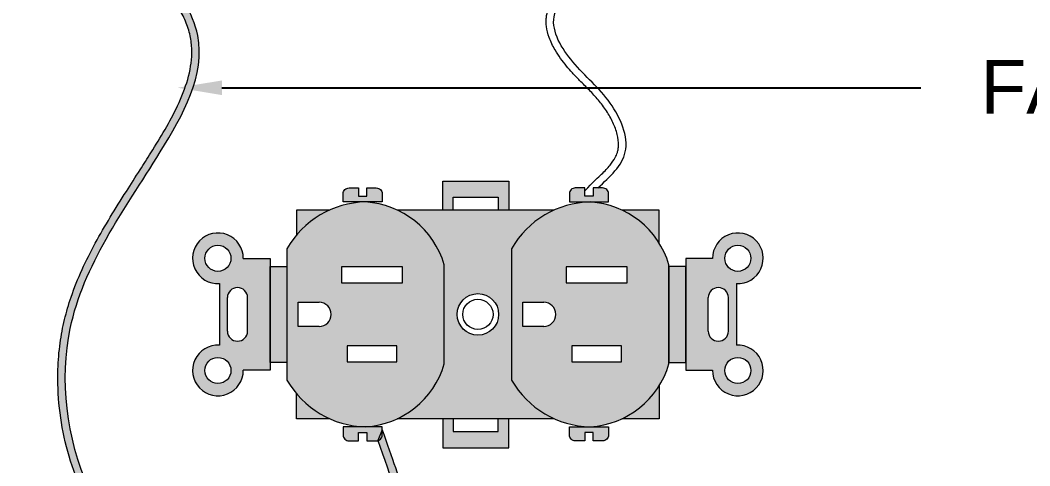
# Model space of a CAD drawing. Header units: millimetres. Extents: x 86 to 500, y -52 to 256.
# Drawn here: x 358.02 to 376.24, y 80.2 to 88.23 of the extents above; entities that cross this region are included whole.
import ezdxf
from ezdxf import colors
from ezdxf.entities.mleader import LeaderData, LeaderLine
from ezdxf.math import Vec2, Vec3

# ---------------------------------------------------------------- set-up
doc = ezdxf.new("R2010")
doc.units = ezdxf.units.MM
doc.styles.get("Standard").update_dxf_attribs({"font": 'arial.ttf'})

# ---------------------------------------------------------------- blocks, each defined once
blk = doc.blocks.new('A$C1ecbb190')
at = {"lineweight": 0, "transparency": 33554687}
h = blk.add_hatch(color=254, dxfattribs=at)
edge = h.paths.add_edge_path()
edge.add_line((19.2903, 12.25), (19.2903, 12.1807))
edge.add_spline(control_points=[(19.2903, 12.1807), (19.352, 12.1672), (19.4133, 12.1536), (19.5884, 12.111), (19.6993, 12.0788), (19.8491, 12.0152), (19.8946, 11.9927), (19.9814, 11.9417), (20.0227, 11.9131), (20.0857, 11.8607), (20.1089, 11.8394), (20.1882, 11.7584), (20.2388, 11.6917), (20.303, 11.5794), (20.3232, 11.5364), (20.3472, 11.4713), (20.3542, 11.4495), (20.3659, 11.4059), (20.3707, 11.3841), (20.3812, 11.3205), (20.384, 11.2784), (20.3819, 11.1589), (20.3687, 11.0806), (20.3237, 10.922), (20.2919, 10.8418), (20.2205, 10.6907), (20.1823, 10.6199), (20.101, 10.479), (20.0578, 10.4089), (19.9821, 10.2879), (19.9495, 10.2365), (19.8754, 10.1204), (19.834, 10.0559), (19.6941, 9.836), (19.5983, 9.6819), (19.4274, 9.3676), (19.3523, 9.2073), (19.2722, 8.9729), (19.2522, 8.9053), (19.2189, 8.7671), (19.2056, 8.6965), (19.1849, 8.546), (19.1782, 8.4658), (19.1684, 8.1559), (19.1942, 7.9206), (19.3117, 7.4591), (19.4034, 7.2331), (19.653, 6.8131), (19.8109, 6.6191), (20.0826, 6.3831), (20.169, 6.3181), (20.3074, 6.2293), (20.355, 6.2012), (20.4531, 6.1482), (20.5037, 6.1232), (20.622, 6.0702), (20.6906, 6.0432), (20.9141, 5.9661), (21.0739, 5.9272), (21.388, 5.8803), (21.5425, 5.8724), (21.7565, 5.8866), (21.8244, 5.8956), (21.9531, 5.9227), (22.0139, 5.9408), (22.1262, 5.9875), (22.1778, 6.0161), (22.2446, 6.0666), (22.2645, 6.084), (22.3013, 6.1213), (22.3182, 6.1414), (22.3553, 6.1937), (22.3736, 6.2272), (22.407, 6.3076), (22.4199, 6.3556), (22.438, 6.4671), (22.4408, 6.5318), (22.4346, 6.6844), (22.4223, 6.7741), (22.3811, 6.9807), (22.3491, 7.0993), (22.257, 7.399), (22.1907, 7.5837), (22.1006, 7.8414)], knot_values=[0, 0, 0, 0, 9.073058, 9.073058, 26.445674, 26.445674, 34.452528, 34.452528, 42.459381, 42.459381, 47.357131, 47.357131, 59.948057, 59.948057, 67.348559, 67.348559, 71.04881, 71.04881, 74.749062, 74.749062, 81.853357, 81.853357, 94.734507, 94.734507, 107.615657, 107.615657, 118.968472, 118.968472, 130.321286, 130.321286, 138.838167, 138.838167, 149.704568, 149.704568, 176.04717, 176.04717, 202.389771, 202.389771, 212.8189, 212.8189, 223.248028, 223.248028, 234.722865, 234.722865, 267.174922, 267.174922, 299.626979, 299.626979, 332.079036, 332.079036, 345.755289, 345.755289, 352.593416, 352.593416, 359.431543, 359.431543, 368.198238, 368.198238, 387.499748, 387.499748, 406.801259, 406.801259, 416.297185, 416.297185, 425.793111, 425.793111, 435.289037, 435.289037, 439.705886, 439.705886, 444.122735, 444.122735, 450.603882, 450.603882, 458.901649, 458.901649, 469.046633, 469.046633, 481.878061, 481.878061, 497.482889, 497.482889, 520.282603, 520.282603, 520.282603, 520.282603], degree=3, periodic=0)
edge.add_line((22.1006, 7.8414), (22.0611, 7.7447))
edge.add_spline(control_points=[(22.0611, 7.7447), (22.2859, 7.1177), (22.757, 5.8041), (19.767, 5.9634), (18.8351, 8.5677), (19.9818, 10.0966), (20.6229, 11.2527), (20.0872, 12.0753), (19.5815, 12.1862), (19.2903, 12.25)], knot_values=[0, 0, 0, 0, 77.75285, 162.897003, 304.118311, 392.285258, 446.709784, 478.230016, 520.99204, 520.99204, 520.99204, 520.99204], degree=3, periodic=0)
h = blk.add_hatch(color=252, dxfattribs=at)
h.dxf.hatch_style = 1
h.paths.add_polyline_path([(20.8474, 8.3787), (21.0898, 8.3787), (21.0898, 9.3873), (20.8474, 9.3873, 2.522642), (20.6317, 9.1604), (20.6317, 8.6056, 2.522642)])
h.paths.add_polyline_path([(20.8864, 9.0337), (20.8864, 8.7323, -1), (20.7045, 8.7323), (20.7045, 9.0337, -1)], flags=16)
h.paths.add_polyline_path([(20.619, 9.2709, -1), (20.619, 9.5062, -1)], flags=16)
h.paths.add_polyline_path([(20.619, 8.2598, -1), (20.619, 8.4951, -1)], flags=16)
h.paths.add_polyline_path([(21.2417, 8.4499), (21.2417, 9.316), (21.0898, 9.316), (21.0898, 8.4499)])
h.paths.add_polyline_path([(21.6265, 9.8234), (21.3287, 9.8234), (21.3287, 9.5994, -0.112817)])
h.paths.add_polyline_path([(21.6265, 7.9425, -0.112817), (21.3287, 8.1665), (21.3287, 7.9425)])
h.paths.add_polyline_path([(22.1006, 9.8978), (22.1006, 9.9699, 0.414214), (22.0475, 10.023), (21.9622, 10.023), (21.9622, 9.9471), (21.8864, 9.9471), (21.8864, 10.023), (21.8012, 10.023, 0.414214), (21.7481, 9.9699), (21.7481, 9.8978)])
h.paths.add_polyline_path([(21.8864, 7.743), (21.8864, 7.8188), (21.9622, 7.8188), (21.9622, 7.743), (22.0475, 7.743, 0.064913), (22.0611, 7.7447), (22.1006, 7.8414), (22.1006, 7.8681), (21.7481, 7.8681), (21.7481, 7.7961, 0.414214), (21.8012, 7.743)])
h.paths.add_polyline_path([(23.6526, 7.9425, -0.159144), (23.2678, 8.291), (23.2678, 9.4749, -0.159144), (23.6526, 9.8234), (22.2368, 9.8234, -0.2159), (22.66, 9.3297), (22.66, 8.4362, -0.2159), (22.2368, 7.9425)])
h.paths.add_polyline_path([(22.9639, 9.0698, -1), (22.9639, 8.6961, -1)], flags=16)
h.paths.add_polyline_path([(22.9639, 9.0194, -1), (22.9639, 8.7465, -1)], flags=0)
h.paths.add_polyline_path([(23.2421, 7.6812), (23.2421, 7.9425), (23.1478, 7.9425), (23.1478, 7.8264), (22.7416, 7.8264), (22.7416, 7.9425), (22.6473, 7.9425), (22.6473, 7.6812)])
h.paths.add_polyline_path([(23.1478, 9.9396), (23.1478, 9.8234), (23.2421, 9.8234), (23.2421, 10.0848), (22.6473, 10.0848), (22.6473, 9.8234), (22.7416, 9.8234), (22.7416, 9.9396)])
h.paths.add_polyline_path([(24.1414, 9.8978), (24.1414, 9.9699, 0.414214), (24.0883, 10.023), (24.003, 10.023), (24.003, 9.9471), (23.9272, 9.9471), (23.9272, 10.023), (23.842, 10.023, 0.414214), (23.7889, 9.9699), (23.7889, 9.8978)])
h.paths.add_polyline_path([(24.599, 9.525), (24.599, 9.8234), (24.263, 9.8234, -0.145623)])
h.paths.add_polyline_path([(24.599, 7.9425), (24.599, 8.241, -0.145623), (24.263, 7.9425)])
h.paths.add_polyline_path([(24.0883, 7.743, 0.414214), (24.1414, 7.7961), (24.1414, 7.8681), (23.7889, 7.8681), (23.7889, 7.7961, 0.414214), (23.842, 7.743), (23.9272, 7.743), (23.9272, 7.8188), (24.003, 7.8188), (24.003, 7.743)])
h.paths.add_polyline_path([(24.838, 8.4499), (24.838, 9.316), (24.6861, 9.316), (24.6861, 8.4499)])
h.paths.add_polyline_path([(25.0803, 8.3787, 2.522642), (25.2961, 8.6056), (25.2961, 9.1604, 2.522642), (25.0803, 9.3873), (24.838, 9.3873), (24.838, 8.3787)])
h.paths.add_polyline_path([(25.0414, 8.7323), (25.0414, 9.0337, -1), (25.2232, 9.0337), (25.2232, 8.7323, -1)], flags=16)
h.paths.add_polyline_path([(25.3088, 8.4951, -1), (25.3088, 8.2598, -1)], flags=16)
h.paths.add_polyline_path([(25.3088, 9.5062, -1), (25.3088, 9.2709, -1)], flags=16)
h = blk.add_hatch(color=254, dxfattribs=at)
h.dxf.hatch_style = 1
h.paths.add_polyline_path([(24.6861, 8.4362), (24.6861, 9.3297, 0.316815), (23.9769, 9.896, 0.26373), (23.2678, 9.4749), (23.2678, 8.291, 0.26373), (23.9769, 7.8699, 0.316815)])
h.paths.add_polyline_path([(24.2598, 8.5998), (24.2598, 8.4546), (23.8101, 8.4546), (23.8101, 8.5998)], flags=16)
h.paths.add_polyline_path([(23.7593, 9.1661), (23.7593, 9.3113), (24.3106, 9.3113), (24.3106, 9.1661)], flags=16)
h.paths.add_polyline_path([(23.5579, 8.7741), (23.3694, 8.7741), (23.3694, 8.9919), (23.5579, 8.9919, -1)], flags=16)
h.paths.add_polyline_path([(22.66, 8.4362), (22.66, 9.3297, 0.316815), (21.9508, 9.896, 0.26373), (21.2417, 9.4749), (21.2417, 8.291, 0.26373), (21.9508, 7.8699, 0.316815)])
h.paths.add_polyline_path([(22.2337, 8.5998), (22.2337, 8.4546), (21.784, 8.4546), (21.784, 8.5998)], flags=16)
h.paths.add_polyline_path([(22.2845, 9.1661), (21.7332, 9.1661), (21.7332, 9.3113), (22.2845, 9.3113)], flags=16)
h.paths.add_polyline_path([(21.5318, 8.7741), (21.3432, 8.7741), (21.3432, 8.9919), (21.5318, 8.9919, -1)], flags=16)
for p, q in [((23.6526, 9.8234), (22.2368, 9.8234)), ((20.6317, 9.1604), (20.6317, 8.6056)), ((25.2961, 9.1604), (25.2961, 8.6056)), ((20.7045, 8.7323), (20.7045, 9.0337)), ((20.8864, 8.7323), (20.8864, 9.0337)), ((25.0414, 8.7323), (25.0414, 9.0337)), ((25.2232, 8.7323), (25.2232, 9.0337)), ((23.6526, 7.9425), (22.2368, 7.9425)), ((22.1006, 7.8414), (22.0611, 7.7447))]:
    blk.add_line(p, q, dxfattribs=at)
for points in [[(21.9622, 10.023), (22.0475, 10.023, -0.414214), (22.1006, 9.9699), (22.1006, 9.8978), (21.7481, 9.8978), (21.7481, 9.9699, -0.414214), (21.8012, 10.023), (21.8864, 10.023), (21.8864, 9.9471), (21.9622, 9.9471)], [(23.9272, 10.023), (23.842, 10.023, 0.414214), (23.7889, 9.9699), (23.7889, 9.8978), (24.1414, 9.8978), (24.1414, 9.9699, 0.414214), (24.0883, 10.023), (24.003, 10.023), (24.003, 9.9471), (23.9272, 9.9471)], [(21.9622, 7.743), (22.0475, 7.743, 0.414214), (22.1006, 7.7961), (22.1006, 7.8681), (21.7481, 7.8681), (21.7481, 7.7961, 0.414214), (21.8012, 7.743), (21.8864, 7.743), (21.8864, 7.8188), (21.9622, 7.8188)], [(23.9272, 7.743), (23.842, 7.743, -0.414214), (23.7889, 7.7961), (23.7889, 7.8681), (24.1414, 7.8681), (24.1414, 7.7961, -0.414214), (24.0883, 7.743), (24.003, 7.743), (24.003, 7.8188), (23.9272, 7.8188)]]:
    blk.add_lwpolyline(points, format="xyb", close=True, dxfattribs=at)
for points in [[(22.6473, 9.8234), (22.6473, 10.0848), (23.2421, 10.0848), (23.2421, 9.8234)], [(22.7416, 9.8234), (22.7416, 9.9396), (23.1478, 9.9396), (23.1478, 9.8234)], [(21.2417, 9.316), (21.2417, 8.4499), (21.0898, 8.4499), (21.0898, 9.316)], [(21.7332, 9.3113), (21.7332, 9.1661), (22.2845, 9.1661), (22.2845, 9.3113)], [(23.7593, 9.3113), (23.7593, 9.1661), (24.3106, 9.1661), (24.3106, 9.3113)], [(24.6861, 9.316), (24.6861, 8.4499), (24.838, 8.4499), (24.838, 9.316)], [(21.784, 8.5998), (21.784, 8.4546), (22.2337, 8.4546), (22.2337, 8.5998)], [(23.8101, 8.5998), (23.8101, 8.4546), (24.2598, 8.4546), (24.2598, 8.5998)], [(22.6473, 7.9425), (22.6473, 7.6812), (23.2421, 7.6812), (23.2421, 7.9425)], [(22.7416, 7.9425), (22.7416, 7.8264), (23.1478, 7.8264), (23.1478, 7.9425)]]:
    blk.add_lwpolyline(points, close=True, dxfattribs=at)
for points in [[(21.6265, 9.8234), (21.3287, 9.8234), (21.3287, 9.5994)], [(24.599, 9.525), (24.599, 9.8234), (24.263, 9.8234)], [(21.2417, 9.4749), (21.2417, 8.291)], [(23.2678, 9.4749), (23.2678, 8.291)], [(20.8474, 9.3873), (21.0898, 9.3873), (21.0898, 8.3787), (20.8474, 8.3787)], [(25.0803, 9.3873), (24.838, 9.3873), (24.838, 8.3787), (25.0803, 8.3787)], [(22.66, 8.4362), (22.66, 9.3297)], [(24.6861, 8.4362), (24.6861, 9.3297)], [(21.5318, 8.7741), (21.3432, 8.7741), (21.3432, 8.9919), (21.5318, 8.9919)], [(23.5579, 8.7741), (23.3694, 8.7741), (23.3694, 8.9919), (23.5579, 8.9919)], [(24.599, 8.241), (24.599, 7.9425), (24.263, 7.9425)], [(21.6265, 7.9425), (21.3287, 7.9425), (21.3287, 8.1665)]]:
    blk.add_lwpolyline(points, dxfattribs=at)
for centre, radius in [((20.619, 9.3885), 0.1176), ((25.3088, 9.3885), 0.1176), ((22.9639, 8.883), 0.1869), ((22.9639, 8.883), 0.1364), ((20.619, 8.3774), 0.1176), ((25.3088, 8.3774), 0.1176)]:
    blk.add_circle(centre, radius, dxfattribs=at)
for centre, radius, start, end in [((21.9677, 9.06), 0.8362, 91.15338, 150.25034), ((21.9034, 9.1095), 0.788, 16.23263, 86.54848), ((23.9938, 9.06), 0.8362, 91.15338, 150.25034), ((23.9295, 9.1095), 0.788, 16.23263, 86.54848), ((20.619, 9.3885), 0.2285, 359.68826, 273.19281), ((25.3088, 9.3885), 0.2285, 266.80719, 180.31174), ((20.7955, 9.0337), 0.0909, 0, 180), ((25.1323, 9.0337), 0.0909, 0, 180), ((21.5318, 8.883), 0.1089, 270, 90), ((23.5579, 8.883), 0.1089, 270, 90), ((20.7955, 8.7323), 0.0909, 180, 0), ((25.1323, 8.7323), 0.0909, 180, 0), ((20.619, 8.3774), 0.2285, 86.80719, 0.31174), ((25.3088, 8.3774), 0.2285, 179.68826, 93.19281), ((21.9034, 8.6565), 0.788, 273.45152, 343.76736), ((23.9295, 8.6565), 0.788, 273.45152, 343.76736), ((21.9677, 8.7059), 0.8362, 209.74967, 268.84662), ((23.9938, 8.7059), 0.8362, 209.74967, 268.84662)]:
    blk.add_arc(centre, radius, start, end, dxfattribs=at)
for points in [[(22.0611, 7.7447), (22.2635, 6.1824), (20.5383, 6.1824), (19.2868, 8.7555), (20.0986, 10.3467), (20.4369, 11.3963), (20.0986, 11.9379), (19.2903, 12.25)], [(24.0456, 10.023), (24.293, 10.3467), (24.1577, 10.7868), (23.8194, 11.1593), (23.6503, 11.5655), (24.0224, 11.9041), (24.5298, 11.9041), (24.7676, 11.9041)]]:
    blk.add_spline(points, degree=3, dxfattribs=at)
for points, knots in [([(22.1006, 7.8414), (22.1907, 7.5837), (22.257, 7.399), (22.3491, 7.0993), (22.3811, 6.9807), (22.4223, 6.7741), (22.4346, 6.6844), (22.4408, 6.5318), (22.438, 6.4671), (22.4199, 6.3556), (22.407, 6.3076), (22.3736, 6.2272), (22.3553, 6.1937), (22.3182, 6.1414), (22.3013, 6.1213), (22.2645, 6.084), (22.2446, 6.0666), (22.1778, 6.0161), (22.1262, 5.9875), (22.0139, 5.9408), (21.9531, 5.9227), (21.8244, 5.8956), (21.7565, 5.8866), (21.5425, 5.8724), (21.388, 5.8803), (21.0739, 5.9272), (20.9141, 5.9661), (20.6906, 6.0432), (20.622, 6.0702), (20.5037, 6.1232), (20.4531, 6.1482), (20.355, 6.2012), (20.3074, 6.2293), (20.169, 6.3181), (20.0826, 6.3831), (19.8109, 6.6191), (19.653, 6.8131), (19.4034, 7.2331), (19.3117, 7.4591), (19.1942, 7.9206), (19.1684, 8.1559), (19.1782, 8.4658), (19.1849, 8.546), (19.2056, 8.6965), (19.2189, 8.7671), (19.2522, 8.9053), (19.2722, 8.9729), (19.3523, 9.2073), (19.4274, 9.3676), (19.5983, 9.6819), (19.6941, 9.836), (19.834, 10.0559), (19.8754, 10.1204), (19.9495, 10.2365), (19.9821, 10.2879), (20.0578, 10.4089), (20.101, 10.479), (20.1823, 10.6199), (20.2205, 10.6907), (20.2919, 10.8418), (20.3237, 10.922), (20.3687, 11.0806), (20.3819, 11.1589), (20.384, 11.2784), (20.3812, 11.3205), (20.3707, 11.3841), (20.3659, 11.4059), (20.3542, 11.4495), (20.3472, 11.4713), (20.3232, 11.5364), (20.303, 11.5794), (20.2388, 11.6917), (20.1882, 11.7584), (20.1089, 11.8394), (20.0857, 11.8607), (20.0227, 11.9131), (19.9814, 11.9417), (19.8946, 11.9927), (19.8491, 12.0152), (19.6993, 12.0788), (19.5884, 12.111), (19.4133, 12.1536), (19.352, 12.1672), (19.2903, 12.1807)], [0, 0, 0, 0, 22.799715, 22.799715, 38.404542, 38.404542, 51.23597, 51.23597, 61.380955, 61.380955, 69.678721, 69.678721, 76.159869, 76.159869, 80.576717, 80.576717, 84.993566, 84.993566, 94.489492, 94.489492, 103.985418, 103.985418, 113.481345, 113.481345, 132.782855, 132.782855, 152.084366, 152.084366, 160.851061, 160.851061, 167.689187, 167.689187, 174.527314, 174.527314, 188.203568, 188.203568, 220.655625, 220.655625, 253.107681, 253.107681, 285.559738, 285.559738, 297.034575, 297.034575, 307.463704, 307.463704, 317.892832, 317.892832, 344.235434, 344.235434, 370.578035, 370.578035, 381.444436, 381.444436, 389.961317, 389.961317, 401.314132, 401.314132, 412.666946, 412.666946, 425.548096, 425.548096, 438.429247, 438.429247, 445.533542, 445.533542, 449.233793, 449.233793, 452.934044, 452.934044, 460.334546, 460.334546, 472.925472, 472.925472, 477.823223, 477.823223, 485.830076, 485.830076, 493.836929, 493.836929, 511.209545, 511.209545, 520.282603, 520.282603, 520.282603, 520.282603]), ([(23.9272, 9.996), (24.0092, 10.0813), (24.0183, 10.0896), (24.0451, 10.1142), (24.0626, 10.1304), (24.1078, 10.1742), (24.134, 10.2016), (24.1745, 10.2514), (24.19, 10.274), (24.2104, 10.3118), (24.217, 10.3272), (24.2251, 10.3528), (24.2275, 10.3628), (24.231, 10.3838), (24.2321, 10.3947), (24.2335, 10.4368), (24.2293, 10.4705), (24.2118, 10.5405), (24.1985, 10.5767), (24.1652, 10.6482), (24.1453, 10.6835), (24.1122, 10.7342), (24.1004, 10.7511), (24.076, 10.7836), (24.0634, 10.7992), (24.0246, 10.8451), (23.9974, 10.8743), (23.9408, 10.9324), (23.9115, 10.9614), (23.8598, 11.0139), (23.8379, 11.0367), (23.7983, 11.0799), (23.7807, 11.0999), (23.7266, 11.1653), (23.6906, 11.2142), (23.6389, 11.3026), (23.6203, 11.3405), (23.5946, 11.4118), (23.5861, 11.4449), (23.5794, 11.4998), (23.5785, 11.5211), (23.5805, 11.5544), (23.5818, 11.5664), (23.5859, 11.5901), (23.5886, 11.6017), (23.5985, 11.6361), (23.6075, 11.6582), (23.6392, 11.7193), (23.6667, 11.7559), (23.7304, 11.822), (23.7666, 11.8515), (23.8444, 11.9031), (23.8859, 11.9252), (23.9562, 11.9543), (23.9843, 11.964), (24.0406, 11.9791), (24.0685, 11.9845), (24.1491, 11.9956), (24.2008, 11.9967), (24.3014, 11.993), (24.3502, 11.9883), (24.4326, 11.98), (24.4668, 11.9764), (24.5191, 11.9724), (24.5376, 11.9713), (24.5749, 11.9698), (24.5937, 11.9694), (24.6505, 11.969), (24.6889, 11.9697), (24.7404, 11.971), (24.753, 11.9714), (24.7657, 11.9717)], [0, 0, 0, 0, 1.667711, 1.667711, 5.003132, 5.003132, 10.693181, 10.693181, 15.447131, 15.447131, 18.762559, 18.762559, 20.941551, 20.941551, 23.120542, 23.120542, 29.061744, 29.061744, 35.002947, 35.002947, 40.944149, 40.944149, 44.082541, 44.082541, 47.220934, 47.220934, 53.497718, 53.497718, 59.774503, 59.774503, 64.32601, 64.32601, 67.954619, 67.954619, 75.606009, 75.606009, 80.925066, 80.925066, 85.268984, 85.268984, 87.961627, 87.961627, 89.45069, 89.45069, 90.939752, 90.939752, 93.917876, 93.917876, 99.582987, 99.582987, 105.248099, 105.248099, 110.91321, 110.91321, 114.581856, 114.581856, 118.250503, 118.250503, 125.310263, 125.310263, 132.370023, 132.370023, 137.539601, 137.539601, 140.43404, 140.43404, 143.328478, 143.328478, 149.117356, 149.117356, 150.994006, 150.994006, 150.994006, 150.994006])]:
    blk.add_open_spline(points, degree=3, knots=knots, dxfattribs=at)
ml = blk.add_multileader_mtext('Standard', dxfattribs=at)
ml.set_content('FASE', color=256)
ml.set_leader_properties()
ml.build(insert=Vec2(0, 0))
ml.multileader.update_dxf_attribs({"text_left_attachment_type": 2, "text_right_attachment_type": 6, "dogleg_length": 0.36, "arrow_head_size": 0.4})
ctx = ml.context
ctx.base_point, ctx.char_height, ctx.arrow_head_size, ctx.landing_gap_size, ctx.plane_origin = Vec3(26.9588, 10.9257), 0.48379, 0.4, 0.5375, Vec3(24.339, 14.709)
ctx.left_attachment, ctx.right_attachment = 2, 6
notes = []
notes.append((ctx, [(0, (1, 1, 0), (25.6174, 10.9257), (1, 0), 1.3415, [(0, [(20.2543, 10.9257)], 0, [])])]))
ctx.mtext.insert, ctx.mtext.width, ctx.mtext.flow_direction = Vec3(27.4964, 11.1758), 10.336083, 5
for ctx, leaders in notes:
    for number, flags, end, landing, length, lines in leaders:
        leader = LeaderData()
        leader.index, (leader.has_last_leader_line, leader.has_dogleg_vector, leader.attachment_direction) = number, flags
        leader.last_leader_point, leader.dogleg_vector, leader.dogleg_length = Vec3(end), Vec3(landing), length
        for number, points, colour, breaks in lines:
            line = LeaderLine()
            line.index, line.vertices, line.color, line.breaks = number, Vec3.list(points), colors.encode_raw_color(colour), breaks
            leader.lines.append(line)
        ctx.leaders.append(leader)

msp = doc.modelspace()

# ---------------------------------------------------------------- block references
at = {"xscale": 2, "yscale": 2}
msp.add_blockref('A$C1ecbb190', (320.352, 65.161), dxfattribs=at)

doc.saveas('drawing.dxf')
